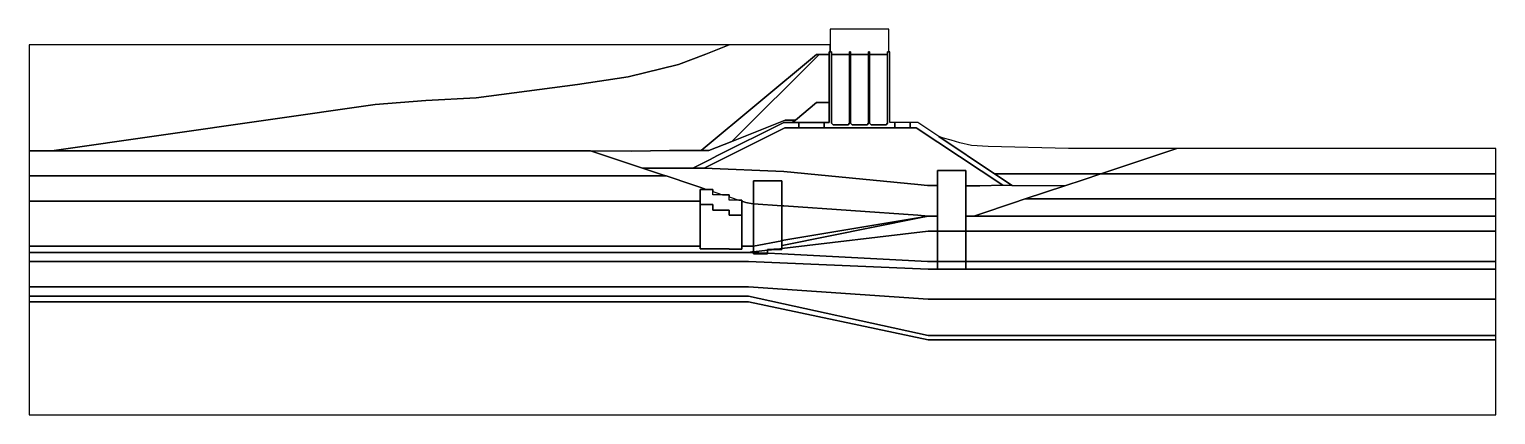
# Model space of a CAD drawing. Header units: millimetres. Extents: x -170 to 120, y -70 to 6.
import ezdxf

# ---------------------------------------------------------------- set-up
doc = ezdxf.new("R2010")
doc.units = ezdxf.units.MM
doc.layers.add('@re', color=2, linetype='Continuous')

msp = doc.modelspace()

# ---------------------------------------------------------------- linework, layer by layer
at = {"layer": '@re'}
for points in [[(0, 6), (-11.6, 6), (-11.6, 5.78), (-11.6, 2.5), (-11.6, 1.5), (-11.35, 1.5), (-11.35, 1), (-7.77, 1), (-7.77, 1.5), (-7.57, 1.5), (-7.57, 1), (-4.02, 1), (-4.02, 1.5), (-3.82, 1.5), (-3.82, 1), (-0.25, 1), (-0.25, 1.5), (0, 1.5)], [(-51.6, -3.39), (-41.63, -0.95), (-36.21, 1.07), (-31.6, 2.91), (-170, 2.91), (-170, -18.05), (-165.56, -18.05), (-101.6, -8.87), (-96.61, -8.5), (-91.6, -8.12), (-81.6, -7.56), (-71.6, -6.29), (-61.6, -4.96)], [(-14.3, 1), (-13.8, 1), (-11.8, 1), (-11.8, 1.5), (-11.6, 1.5), (-11.6, 2.5), (-11.6, 2.91), (-31.6, 2.91), (-36.21, 1.07), (-41.63, -0.95), (-51.6, -3.39), (-61.6, -4.96), (-71.6, -6.29), (-81.6, -7.56), (-91.6, -8.12), (-96.61, -8.5), (-101.6, -8.87), (-165.56, -18.05), (-61.8, -18.05), (-59.03, -18.07), (-50.94, -18.13), (-43.39, -18), (-37.1, -18)], [(-13.8, 1), (-14.3, 1), (-37.1, -18), (-35.59, -18), (-31.09, -16.21)], [(-14.3, -8.5), (-11.8, -8.5), (-11.8, 1), (-13.8, 1), (-31.09, -16.21), (-20.55, -12), (-18.5, -12)], [(1.2, -12.5), (0.2, -12.5), (0.2, 1.5), (0, 1.5), (-0.25, 1.5), (-0.25, 1), (-0.25, -12.6), (-0.55, -12.9), (-3.52, -12.9), (-3.82, -12.6), (-3.82, 1), (-3.82, 1.5), (-4.02, 1.5), (-4.02, 1), (-4.02, -12.6), (-4.32, -12.9), (-7.27, -12.9), (-7.57, -12.6), (-7.57, 1), (-7.57, 1.5), (-7.77, 1.5), (-7.77, 1), (-7.77, -12.6), (-8.07, -12.9), (-11.05, -12.9), (-11.35, -12.6), (-11.35, 1), (-11.35, 1.5), (-11.6, 1.5), (-11.8, 1.5), (-11.8, 1), (-11.8, -8.5), (-11.8, -12.5), (-12.8, -12.5), (-12.8, -13.5), (1.2, -13.5)], [(-7.77, 1), (-11.35, 1), (-11.35, -12.6), (-11.05, -12.9), (-8.07, -12.9), (-7.77, -12.6)], [(-4.02, 1), (-7.57, 1), (-7.57, -12.6), (-7.27, -12.9), (-4.32, -12.9), (-4.02, -12.6)], [(-0.25, 1), (-3.82, 1), (-3.82, -12.6), (-3.52, -12.9), (-0.55, -12.9), (-0.25, -12.6)], [(-11.8, -8.5), (-14.3, -8.5), (-18.5, -12), (-19.1, -12.5), (-17.8, -12.5), (-12.8, -12.5), (-11.8, -12.5)], [(-20.8, -12.5), (-19.72, -12.5), (-19.1, -12.5), (-18.5, -12), (-20.55, -12), (-31.09, -16.21), (-35.59, -18), (-37.1, -18), (-43.39, -18), (-50.94, -18.13), (-59.03, -18.07), (-48.74, -21.5), (-38.8, -21.5), (-35.33, -19.77), (-34, -19.1)], [(-20.56, -13.5), (-17.8, -13.5), (-17.8, -12.5), (-19.1, -12.5), (-19.72, -12.5), (-20.8, -12.5), (-34, -19.1), (-35.33, -19.77), (-38.8, -21.5), (-36.56, -21.5)], [(5.4, -13.5), (4.2, -13.5), (1.2, -13.5), (-12.8, -13.5), (-17.8, -13.5), (-20.56, -13.5), (-36.56, -21.5), (-20.8, -22.16), (5.7, -24.78), (7.6, -24.98), (9.6, -24.98), (9.6, -22), (15.2, -22), (15.2, -24.99), (18, -25), (22.5, -24.9)], [(5.4, -13.5), (4.2, -13.5), (1.2, -13.5), (-12.8, -13.5), (-17.8, -13.5), (-20.56, -13.5), (-36.56, -21.5), (-20.8, -22.16), (5.7, -24.78), (7.6, -24.98), (9.6, -24.98), (9.6, -22), (15.2, -22), (15.2, -24.99), (18, -25), (22.5, -24.9)], [(-12.8, -12.5), (-17.8, -12.5), (-17.8, -13.5), (-12.8, -13.5)], [(4.2, -12.5), (1.2, -12.5), (1.2, -13.5), (4.2, -13.5)], [(5.7, -12.5), (4.2, -12.5), (4.2, -13.5), (5.4, -13.5), (22.5, -24.9), (24.39, -24.96), (20.89, -22.62), (9.85, -15.27)], [(56.92, -17.62), (38.2, -17.62), (35.51, -17.64), (19.61, -17.25), (16.36, -17), (14.01, -16.51), (12.34, -16), (10.78, -15.56), (9.85, -15.27), (20.89, -22.62), (41.92, -22.62)], [(-59.03, -18.07), (-61.8, -18.05), (-170, -18.05), (-170, -23.05), (-44.08, -23.05), (-44.56, -22.89), (-48.74, -21.5)], [(120, -17.62), (56.92, -17.62), (41.92, -22.62), (120, -22.62)], [(-37.3, -25.71), (-36.12, -25.71), (-37.19, -25.35), (-38.8, -24.81), (-44.08, -23.05), (-170, -23.05), (-170, -28.05), (-38.9, -28.05), (-37.3, -28.05)], [(9.6, -24.98), (7.6, -24.98), (5.7, -24.78), (-20.8, -22.16), (-36.56, -21.5), (-38.8, -21.5), (-48.74, -21.5), (-44.56, -22.89), (-44.08, -23.05), (-38.8, -24.81), (-37.19, -25.35), (-36.12, -25.71), (-34.8, -25.71), (-34.8, -26.15), (-34, -26.41), (-32.9, -26.78), (-32.76, -26.83), (-31.6, -26.83), (-31.6, -27.21), (-30.98, -27.42), (-29.9, -27.78), (-29.67, -27.86), (-29.1, -27.86), (-29.1, -28.05), (-29.08, -28.05), (-28.28, -28.32), (-26.9, -28.56), (-26.8, -28.57), (-26.8, -24), (-21.2, -24), (-21.2, -28.96), (-20.8, -28.97), (5.7, -30.85), (7.79, -31), (9.6, -31)], [(15.2, -24.99), (15.2, -22), (9.6, -22), (9.6, -24.98), (9.6, -31), (9.6, -34), (15.2, -34), (15.2, -31)], [(41.92, -22.62), (20.89, -22.62), (24.39, -24.96), (34.79, -25), (38.4, -23.8)], [(120, -22.62), (41.92, -22.62), (38.4, -23.8), (34.79, -25), (26.92, -27.62), (120, -27.62)], [(-35.5, -25.71), (-36.12, -25.71), (-37.3, -25.71), (-37.3, -28.05), (-37.3, -28.71), (-34.8, -28.71), (-34.8, -29.83), (-33.2, -29.83), (-31.6, -29.83), (-31.6, -30.86), (-29.1, -30.86), (-29.1, -28.05), (-29.1, -27.86), (-29.67, -27.86), (-31.6, -27.86), (-31.6, -27.21), (-31.6, -26.83), (-32.3, -26.83), (-32.76, -26.83), (-33.2, -26.83), (-34.8, -26.83), (-34.8, -26.15), (-34.8, -25.71)], [(-21.2, -24), (-26.8, -24), (-26.8, -28.57), (-21.2, -28.96)], [(34.79, -25), (24.39, -24.96), (22.5, -24.9), (18, -25), (15.2, -24.99), (15.2, -31), (16.79, -31), (18, -30.6), (24.45, -28.45), (26.92, -27.62)], [(-37.3, -28.05), (-38.9, -28.05), (-170, -28.05), (-170, -37), (-38.9, -37), (-37.3, -37)], [(-29.1, -30.86), (-31.6, -30.86), (-31.6, -29.83), (-33.2, -29.83), (-34.8, -29.83), (-34.8, -28.71), (-37.3, -28.71), (-37.3, -37), (-37.3, -37.52), (-32.45, -37.52), (-31.6, -37.52), (-31.6, -37.56), (-29.1, -37.56), (-29.1, -37)], [(-26.8, -28.57), (-26.9, -28.56), (-28.28, -28.32), (-29.08, -28.05), (-29.1, -28.05), (-29.1, -37), (-26.9, -37), (-26.8, -37)], [(-21.2, -30.89), (-21.2, -28.96), (-26.8, -28.57), (-26.8, -37), (-21.2, -35.9)], [(5.7, -31.35), (7.79, -31), (5.7, -30.85), (-20.8, -28.97), (-21.2, -28.96), (-21.2, -30.89), (-21.2, -35.9), (-20.8, -35.81)], [(120, -27.62), (26.92, -27.62), (24.45, -28.45), (18, -30.6), (16.79, -31), (18, -31), (24.45, -31), (120, -31)], [(7.79, -34), (9.6, -34), (9.6, -31), (7.79, -31), (5.7, -31.42), (-20.8, -36.78), (-21.2, -36.86), (-21.2, -37.43)], [(5.7, -31.42), (7.79, -31), (5.7, -31.35), (-20.8, -35.81), (-21.2, -35.9), (-21.2, -36.86), (-20.8, -36.78)], [(120, -31), (24.45, -31), (18, -31), (16.79, -31), (15.2, -31), (15.2, -34), (18, -34), (24.45, -34), (120, -34)], [(9.6, -36.5), (9.6, -34), (7.79, -34), (-21.2, -37.43), (-21.2, -37.64), (-22.42, -37.64), (-24, -37.76), (-24, -37.95), (-24, -38.37), (-21.2, -38.5), (7.6, -39.98), (9.6, -40)], [(15.2, -34), (9.6, -34), (9.6, -36.5), (9.6, -40), (15.2, -40)], [(120, -34), (24.45, -34), (18, -34), (15.2, -34), (15.2, -40), (18, -40), (24.45, -40), (120, -40)], [(-31.6, -37.56), (-31.6, -37.52), (-32.45, -37.52), (-32.45, -37.52), (-37.3, -37.52), (-37.3, -37), (-38.9, -37), (-170, -37), (-170, -38.2), (-27.74, -38.2), (-26.8, -38.01), (-26.8, -37), (-26.9, -37), (-29.1, -37), (-29.1, -37.56)], [(-21.2, -35.9), (-26.8, -37), (-26.8, -38.01), (-26.8, -38.09), (-24, -37.76), (-24, -37.64), (-21.6, -37.47), (-21.2, -37.43), (-21.2, -36.86)], [(-21.2, -37.43), (-21.6, -37.47), (-24, -37.76), (-22.42, -37.64), (-21.2, -37.64)], [(-21.6, -37.47), (-24, -37.64), (-24, -37.76)], [(-21.2, -38.5), (-24, -38.37), (-24, -38.5), (-26.8, -38.5), (-26.8, -38.24), (-27.74, -38.2), (-170, -38.2), (-170, -40), (-27.74, -40), (7.79, -41.5), (9.6, -41.5), (9.6, -40), (7.6, -39.98)], [(120, -41.5), (15.2, -41.5), (9.6, -41.5), (7.79, -41.5), (-27.74, -40), (-170, -40), (-170, -45), (-27.74, -45), (7.79, -47.5), (120, -47.5)], [(-26.8, -38.01), (-27.74, -38.2), (-26.8, -38.09)], [(-26.8, -38.09), (-27.74, -38.2), (-26.8, -38.24)], [(-24, -37.95), (-24, -37.76), (-26.8, -38.09), (-26.8, -38.24), (-25.74, -38.29), (-24, -38.37)], [(-24, -38.37), (-25.74, -38.29), (-26.8, -38.24), (-26.8, -38.5), (-24, -38.5)], [(15.2, -40), (9.6, -40), (9.6, -41.5), (15.2, -41.5)], [(120, -40), (24.45, -40), (18, -40), (15.2, -40), (15.2, -41.5), (120, -41.5)], [(120, -47.5), (7.79, -47.5), (-27.74, -45), (-170, -45), (-170, -46.9), (-27.74, -46.9), (7.79, -54.7), (120, -54.7)], [(-27.74, -46.9), (-170, -46.9), (-170, -48), (-27.74, -48), (7.79, -55.5), (120, -55.5), (120, -54.7), (7.79, -54.7)], [(120, -55.5), (7.79, -55.5), (-27.74, -48), (-170, -48), (-170, -70.36), (120, -70.36)]]:
    msp.add_lwpolyline(points, close=True, dxfattribs=at)
msp.add_lwpolyline([(-31.6, -37.56), (-31.6, -37.52), (-32.45, -37.52)], dxfattribs=at)

doc.saveas('drawing.dxf')
